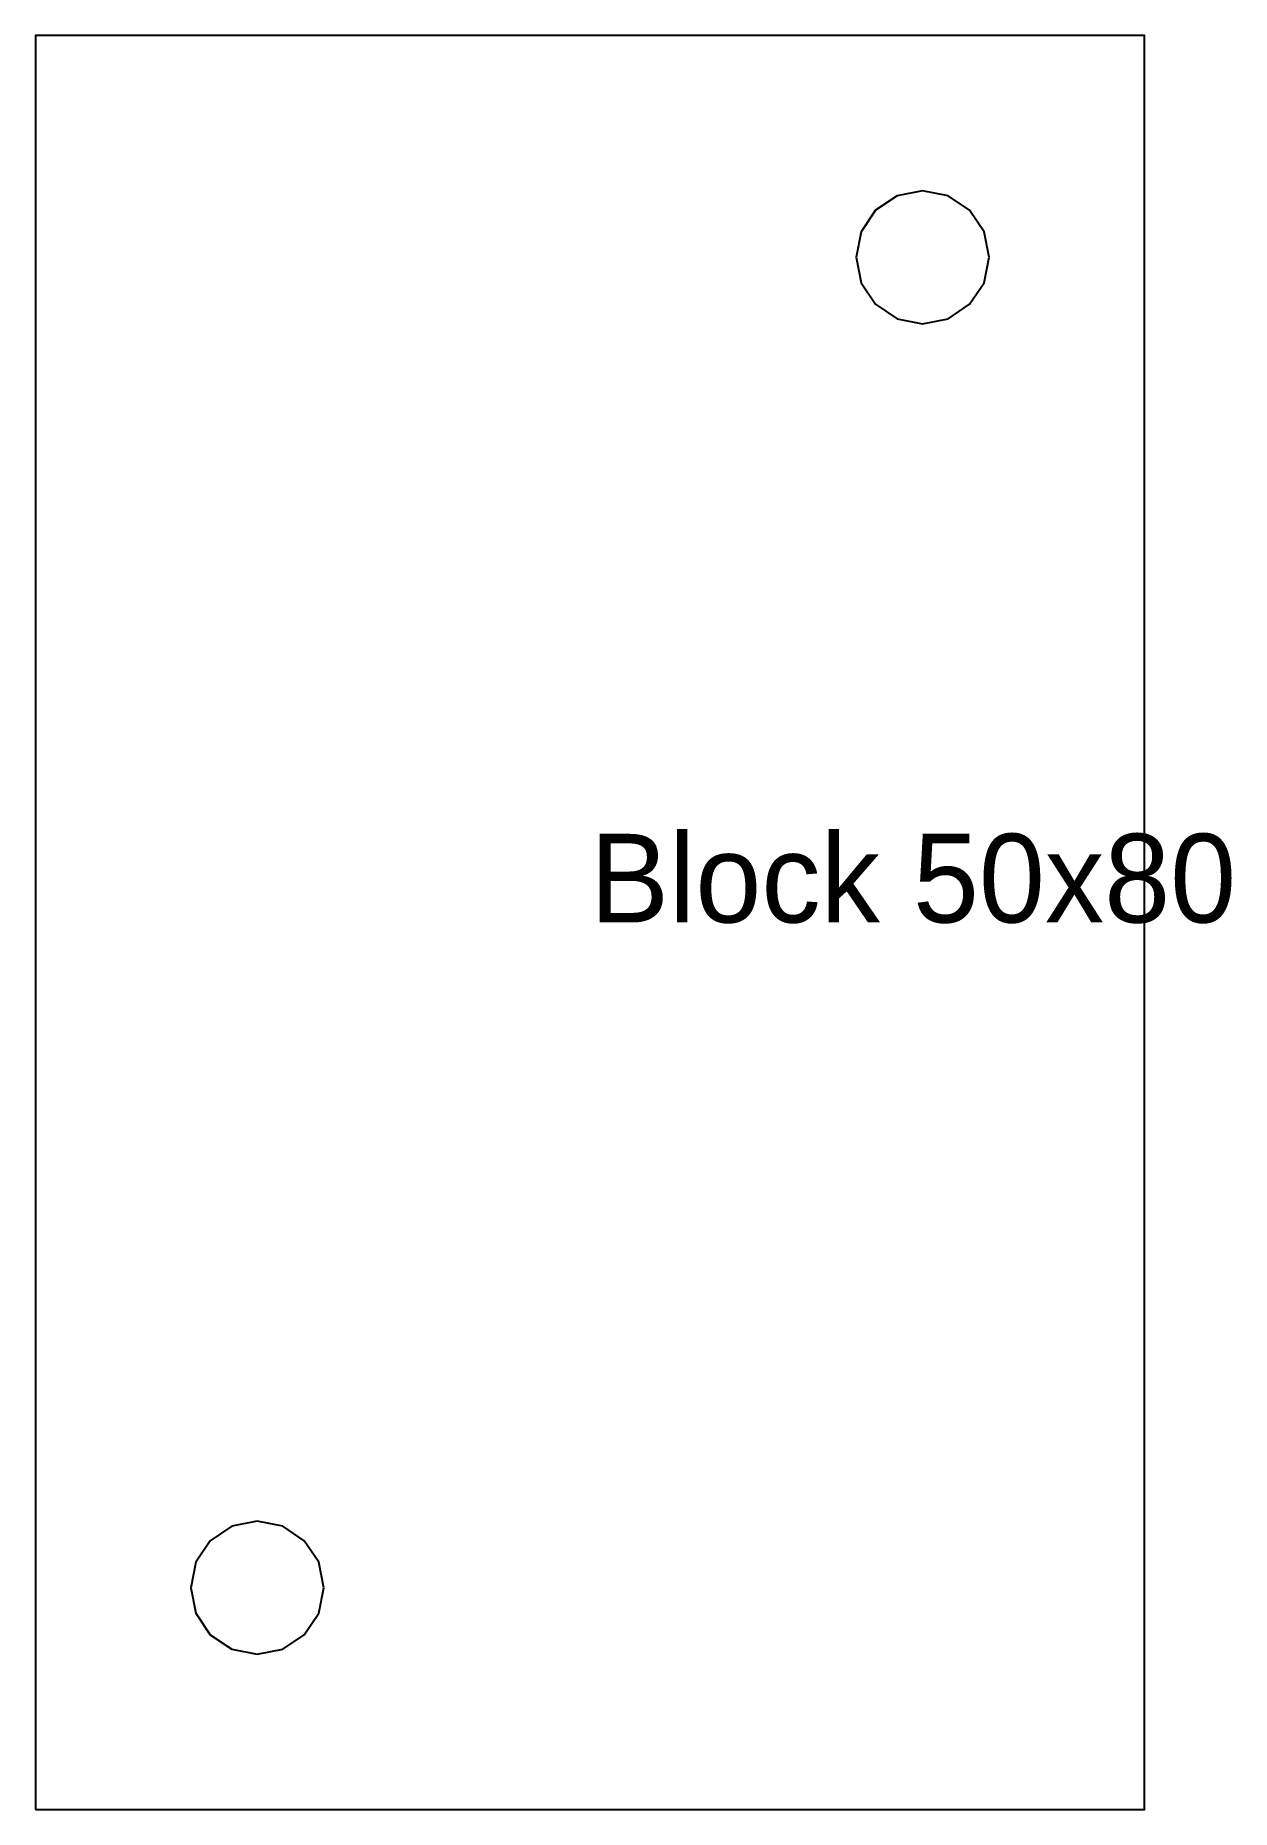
# Model space of a CAD drawing. Header units: metres. Extents: x 0 to 53.9, y 0 to 80.
import ezdxf

# ---------------------------------------------------------------- set-up
doc = ezdxf.new("R2010")
doc.units = ezdxf.units.M

msp = doc.modelspace()

# ---------------------------------------------------------------- linework, layer by layer
for points in [[(0, 0), (50, 0), (50, 80), (0, 80)], [(43, 70), (42.772, 71.148), (42.121, 72.121), (41.148, 72.772), (40, 73), (38.852, 72.772), (37.879, 72.121), (37.228, 71.148), (37, 70), (37.228, 68.852), (37.879, 67.879), (38.852, 67.228), (40, 67), (41.148, 67.228), (42.121, 67.879), (42.772, 68.852)], [(13, 10), (12.772, 11.148), (12.121, 12.121), (11.148, 12.772), (10, 13), (8.852, 12.772), (7.879, 12.121), (7.228, 11.148), (7, 10), (7.228, 8.852), (7.879, 7.879), (8.852, 7.228), (10, 7), (11.148, 7.228), (12.121, 7.879), (12.772, 8.852)]]:
    msp.add_lwpolyline(points, close=True)

# ---------------------------------------------------------------- texts
at = {"layer": 'TEXT'}
msp.add_text('Block 50x80', height=4, dxfattribs=at).set_placement((25, 40))

doc.saveas('drawing.dxf')
